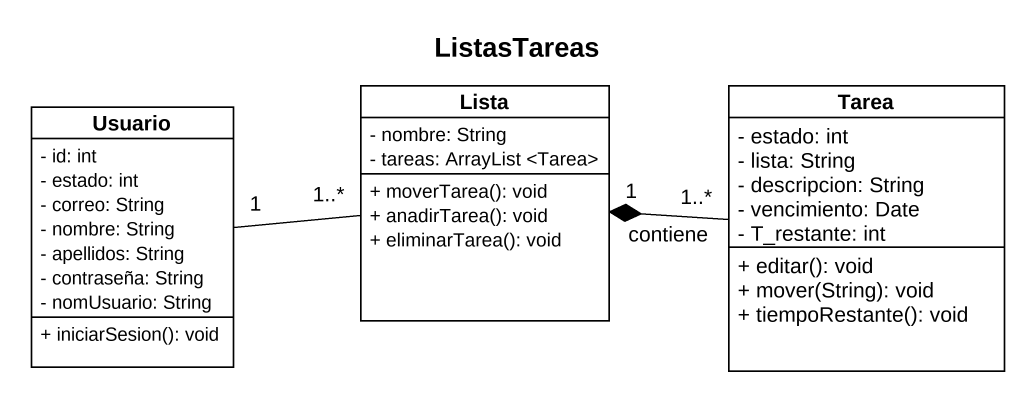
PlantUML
@startuml
title ListasTareas
hide circle
hide empty members
skinparam classAttributeIconSize 0
class Lista {
  - nombre: String
  - tareas: ArrayList <Tarea>
  + moverTarea(): void
  + anadirTarea(): void
  + eliminarTarea(): void
}
class Tarea {
  - estado: int
  - lista: String
  - descripcion: String
  - vencimiento: Date
  - T_restante: int
  + editar(): void
  + mover(String): void
  + tiempoRestante(): void
}
class Usuario {
  - id: int
  - estado: int
  - correo: String
  - nombre: String
  - apellidos: String
  - contraseña: String
  - nomUsuario: String
  + iniciarSesion(): void
}
Tarea "1..*" -left-* "1" Lista : contiene
Usuario "1" -right- "1..*" Lista
@enduml
